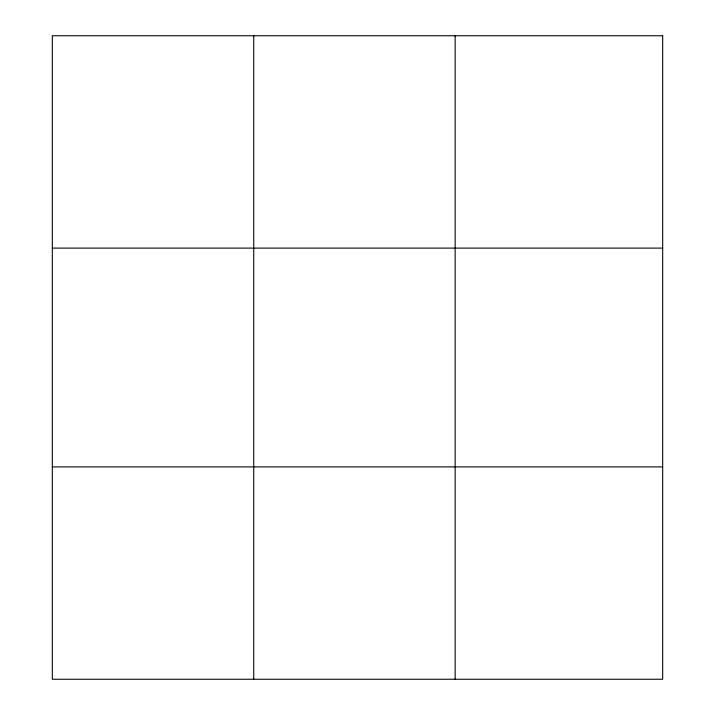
<?xml version="1.0" encoding="UTF-8"?>
<svg xmlns="http://www.w3.org/2000/svg" width="715" height="715" viewBox="0 0 715 715"><rect width="100%" height="100%" fill="white"/><g stroke="black" fill="none" stroke-linecap="round" stroke-linejoin="round"><path stroke-width="1.07" d="M253.736 679.25L253.736 35.75M455.16 679.25L455.16 35.75M52.32 248.105L662.68 248.105M52.32 466.895L662.68 466.895M662.68 35.75L52.32 35.75L52.32 679.25L662.68 679.25L662.68 35.75"/></g></svg>
